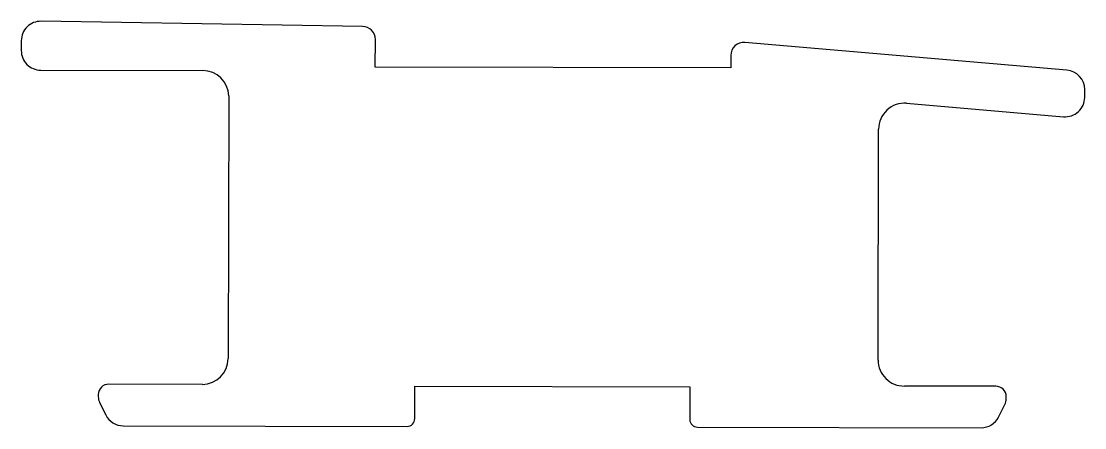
# Model space of a CAD drawing. Extents: x 2795.2 to 2836.2, y 1053.3 to 1069.
import ezdxf

# ---------------------------------------------------------------- set-up
doc = ezdxf.new("R2010")
doc.units = 0
doc.layers.get('0').update_dxf_attribs({"linetype": 'CONTINUOUS'})

msp = doc.modelspace()

# ---------------------------------------------------------------- linework, layer by layer
for p, q in [((2808.354, 1068.798), (2795.958, 1068.995)), ((2795.196, 1068.247), (2795.195, 1067.862)), ((2808.844, 1067.231), (2808.846, 1068.296)), ((2835.505, 1067.113), (2823.087, 1068.176)), ((2822.545, 1067.679), (2822.544, 1067.2)), ((2822.544, 1067.2), (2808.844, 1067.231)), ((2795.943, 1067.111), (2802.194, 1067.096)), ((2836.191, 1066.063), (2836.191, 1066.364)), ((2803.191, 1066.116), (2803.168, 1055.994)), ((2829.321, 1065.836), (2835.377, 1065.317)), ((2828.225, 1055.937), (2828.245, 1064.841)), ((2802.181, 1054.997), (2798.566, 1055.005)), ((2810.363, 1053.678), (2810.365, 1054.928)), ((2810.365, 1054.928), (2820.965, 1054.903)), ((2820.965, 1054.903), (2820.963, 1053.643)), ((2832.766, 1054.926), (2829.238, 1054.935)), ((2798.165, 1054.605), (2798.165, 1054.523)), ((2833.164, 1054.444), (2833.165, 1054.525)), ((2798.217, 1054.3), (2798.456, 1053.819)), ((2832.87, 1053.741), (2833.111, 1054.22)), ((2799.126, 1053.403), (2810.068, 1053.378)), ((2821.262, 1053.353), (2832.198, 1053.328))]:
    msp.add_line(p, q)
for centre, radius, start, end in [((2795.946, 1068.245), 0.75, 89.0868, 179.8589), ((2808.346, 1068.298), 0.5, 359.8671, 89.0868), ((2823.045, 1067.678), 0.5, 85.1057, 179.8754), ((2795.945, 1067.861), 0.75, 179.8589, 269.8685), ((2802.191, 1066.096), 1, 1.1293, 89.8695), ((2835.441, 1066.365), 0.75, 359.8954, 85.1057), ((2835.441, 1066.064), 0.75, 265.1051, 359.8954), ((2829.245, 1064.838), 1, 85.6587, 179.8681), ((2802.168, 1055.996), 1, 270.7615, 359.8698), ((2829.225, 1055.934), 1, 179.868, 270.7516), ((2798.565, 1054.605), 0.4, 89.8734, 179.898), ((2832.765, 1054.526), 0.4, 359.8686, 89.8675), ((2798.665, 1054.523), 0.5, 179.898, 206.4365), ((2832.664, 1054.445), 0.5, 333.302, 359.8686), ((2799.127, 1054.153), 0.75, 206.4365, 269.869), ((2810.062, 1053.679), 0.3, 271.1718, 359.8881), ((2821.263, 1053.653), 0.3, 181.9649, 269.8684), ((2832.2, 1054.078), 0.75, 269.869, 333.302)]:
    msp.add_arc(centre, radius, start, end)

doc.saveas('drawing.dxf')
